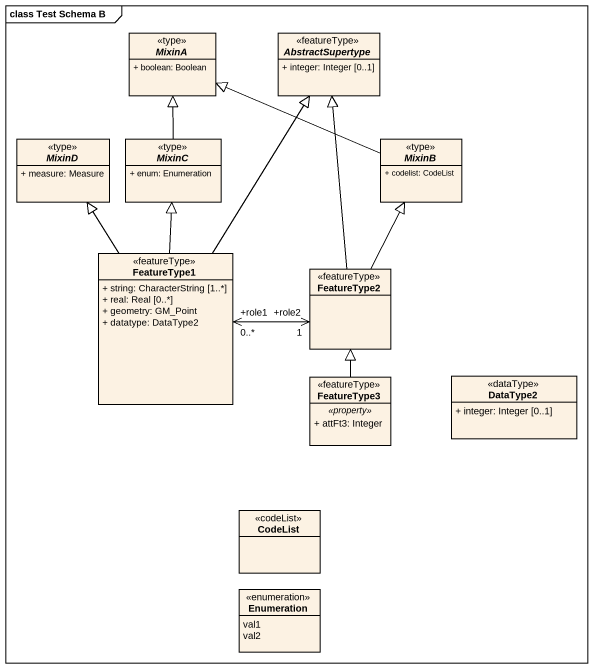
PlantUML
@startuml
mainframe class Test Schema B
hide circle
hide empty members
skinparam classAttributeIconSize 0
abstract class MixinA <<type>> {
  + boolean: Boolean
}
abstract class AbstractSupertype <<featureType>> {
  + integer: Integer [0..1]
}
abstract class MixinD <<type>> {
  + measure: Measure
}
abstract class MixinC <<type>> {
  + enum: Enumeration
}
abstract class MixinB <<type>> {
  + codelist: CodeList
}
class FeatureType1 <<featureType>> {
  + string: CharacterString [1..*]
  + real: Real [0..*]
  + geometry: GM_Point
  + datatype: DataType2
}
class FeatureType2 <<featureType>>
class FeatureType3 <<featureType>> {
  .. <<property>> ..
  + attFt3: Integer
}
class DataType2 <<dataType>> {
  + integer: Integer [0..1]
}
class CodeList <<codeList>>
enum Enumeration {
  val1
  val2
}
MixinC -up-|> MixinA
MixinB -left-|> MixinA
FeatureType1 -up-|> AbstractSupertype
FeatureType1 -up-|> MixinD
FeatureType1 -up-|> MixinC
FeatureType1 "+role1\n0..*" <-right-> "+role2\n1" FeatureType2
FeatureType2 -up-|> AbstractSupertype
FeatureType2 -up-|> MixinB
FeatureType3 -up-|> FeatureType2
@enduml
